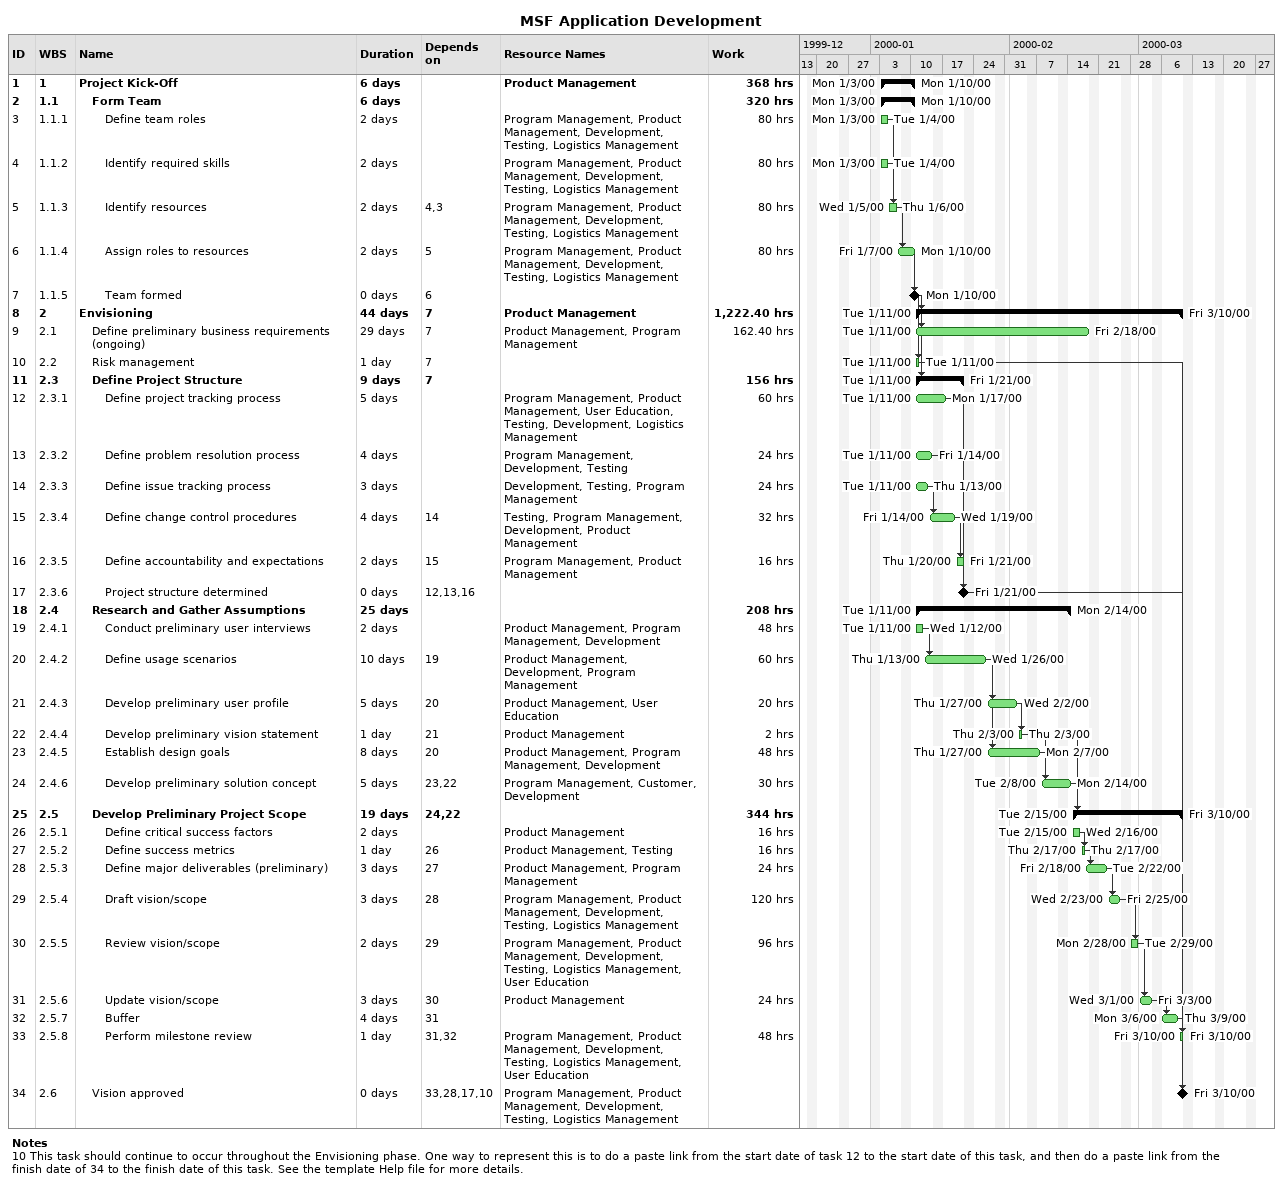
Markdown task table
MSF Application Development

| ID | WBS | Task | Duration | Start | Finish | Predecessors | Resources | Work (h) |
|---|---|---|---|---|---|---|---|---|
| 1 | 1 | **Project Kick-Off** | 6d | 2000-01-03 | 2000-01-10 |  | Product Management | 368 |
| 2 | 1.1 | **Form Team** | 6d | 2000-01-03 | 2000-01-10 |  |  | 320 |
| 3 | 1.1.1 | Define team roles | 2d | 2000-01-03 | 2000-01-04 |  | Program Management, Product Management, Development, Testing, Logistics Management | 80 |
| 4 | 1.1.2 | Identify required skills | 2d | 2000-01-03 | 2000-01-04 |  | Program Management, Product Management, Development, Testing, Logistics Management | 80 |
| 5 | 1.1.3 | Identify resources | 2d | 2000-01-05 | 2000-01-06 | 4, 3 | Program Management, Product Management, Development, Testing, Logistics Management | 80 |
| 6 | 1.1.4 | Assign roles to resources | 2d | 2000-01-07 | 2000-01-10 | 5 | Program Management, Product Management, Development, Testing, Logistics Management | 80 |
| 7 | 1.1.5 | Team formed | 0d | 2000-01-10 | 2000-01-10 | 6 |  |  |
| 8 | 2 | **Envisioning** | 44d | 2000-01-11 | 2000-03-10 | 7 | Product Management | 1222.40 |
| 9 | 2.1 | Define preliminary business requirements (ongoing) | 29d | 2000-01-11 | 2000-02-18 | 7 | Product Management, Program Management | 162.40 |
| 10 | 2.2 | Risk management | 1d | 2000-01-11 | 2000-01-11 | 7 |  |  |
| 11 | 2.3 | **Define Project Structure** | 9d | 2000-01-11 | 2000-01-21 | 7 |  | 156 |
| 12 | 2.3.1 | Define project tracking process | 5d | 2000-01-11 | 2000-01-17 |  | Program Management, Product Management, User Education, Testing, Development, Logistics Management | 60 |
| 13 | 2.3.2 | Define problem resolution process | 4d | 2000-01-11 | 2000-01-14 |  | Program Management, Development, Testing | 24 |
| 14 | 2.3.3 | Define issue tracking process | 3d | 2000-01-11 | 2000-01-13 |  | Development, Testing, Program Management | 24 |
| 15 | 2.3.4 | Define change control procedures | 4d | 2000-01-14 | 2000-01-19 | 14 | Testing, Program Management, Development, Product Management | 32 |
| 16 | 2.3.5 | Define accountability and expectations | 2d | 2000-01-20 | 2000-01-21 | 15 | Program Management, Product Management | 16 |
| 17 | 2.3.6 | Project structure determined | 0d | 2000-01-21 | 2000-01-21 | 12, 13, 16 |  |  |
| 18 | 2.4 | **Research and Gather Assumptions** | 25d | 2000-01-11 | 2000-02-14 |  |  | 208 |
| 19 | 2.4.1 | Conduct preliminary user interviews | 2d | 2000-01-11 | 2000-01-12 |  | Product Management, Program Management, Development | 48 |
| 20 | 2.4.2 | Define usage scenarios | 10d | 2000-01-13 | 2000-01-26 | 19 | Product Management, Development, Program Management | 60 |
| 21 | 2.4.3 | Develop preliminary user profile | 5d | 2000-01-27 | 2000-02-02 | 20 | Product Management, User Education | 20 |
| 22 | 2.4.4 | Develop preliminary vision statement | 1d | 2000-02-03 | 2000-02-03 | 21 | Product Management | 2 |
| 23 | 2.4.5 | Establish design goals | 8d | 2000-01-27 | 2000-02-07 | 20 | Product Management, Program Management, Development | 48 |
| 24 | 2.4.6 | Develop preliminary solution concept | 5d | 2000-02-08 | 2000-02-14 | 23, 22 | Program Management, Customer, Development | 30 |
| 25 | 2.5 | **Develop Preliminary Project Scope** | 19d | 2000-02-15 | 2000-03-10 | 24, 22 |  | 344 |
| 26 | 2.5.1 | Define critical success factors | 2d | 2000-02-15 | 2000-02-16 |  | Product Management | 16 |
| 27 | 2.5.2 | Define success metrics | 1d | 2000-02-17 | 2000-02-17 | 26 | Product Management, Testing | 16 |
| 28 | 2.5.3 | Define major deliverables (preliminary) | 3d | 2000-02-18 | 2000-02-22 | 27 | Product Management, Program Management | 24 |
| 29 | 2.5.4 | Draft vision/scope | 3d | 2000-02-23 | 2000-02-25 | 28 | Program Management, Product Management, Development, Testing, Logistics Management | 120 |
| 30 | 2.5.5 | Review vision/scope | 2d | 2000-02-28 | 2000-02-29 | 29 | Program Management, Product Management, Development, Testing, Logistics Management, User Education | 96 |
| 31 | 2.5.6 | Update vision/scope | 3d | 2000-03-01 | 2000-03-03 | 30 | Product Management | 24 |
| 32 | 2.5.7 | Buffer | 4d | 2000-03-06 | 2000-03-09 | 31 |  |  |
| 33 | 2.5.8 | Perform milestone review | 1d | 2000-03-10 | 2000-03-10 | 31, 32 | Program Management, Product Management, Development, Testing, Logistics Management, User Education | 48 |
| 34 | 2.6 | Vision approved | 0d | 2000-03-10 | 2000-03-10 | 33, 28, 17, 10 | Program Management, Product Management, Development, Testing, Logistics Management |  |

Notes
- 10: This task should continue to occur throughout the Envisioning phase. One way to represent this is to do a paste link from the start date of task 12 to the start date of this task, and then do a paste link from the finish date of 34 to the finish date of this task. See the template Help file for more details.
